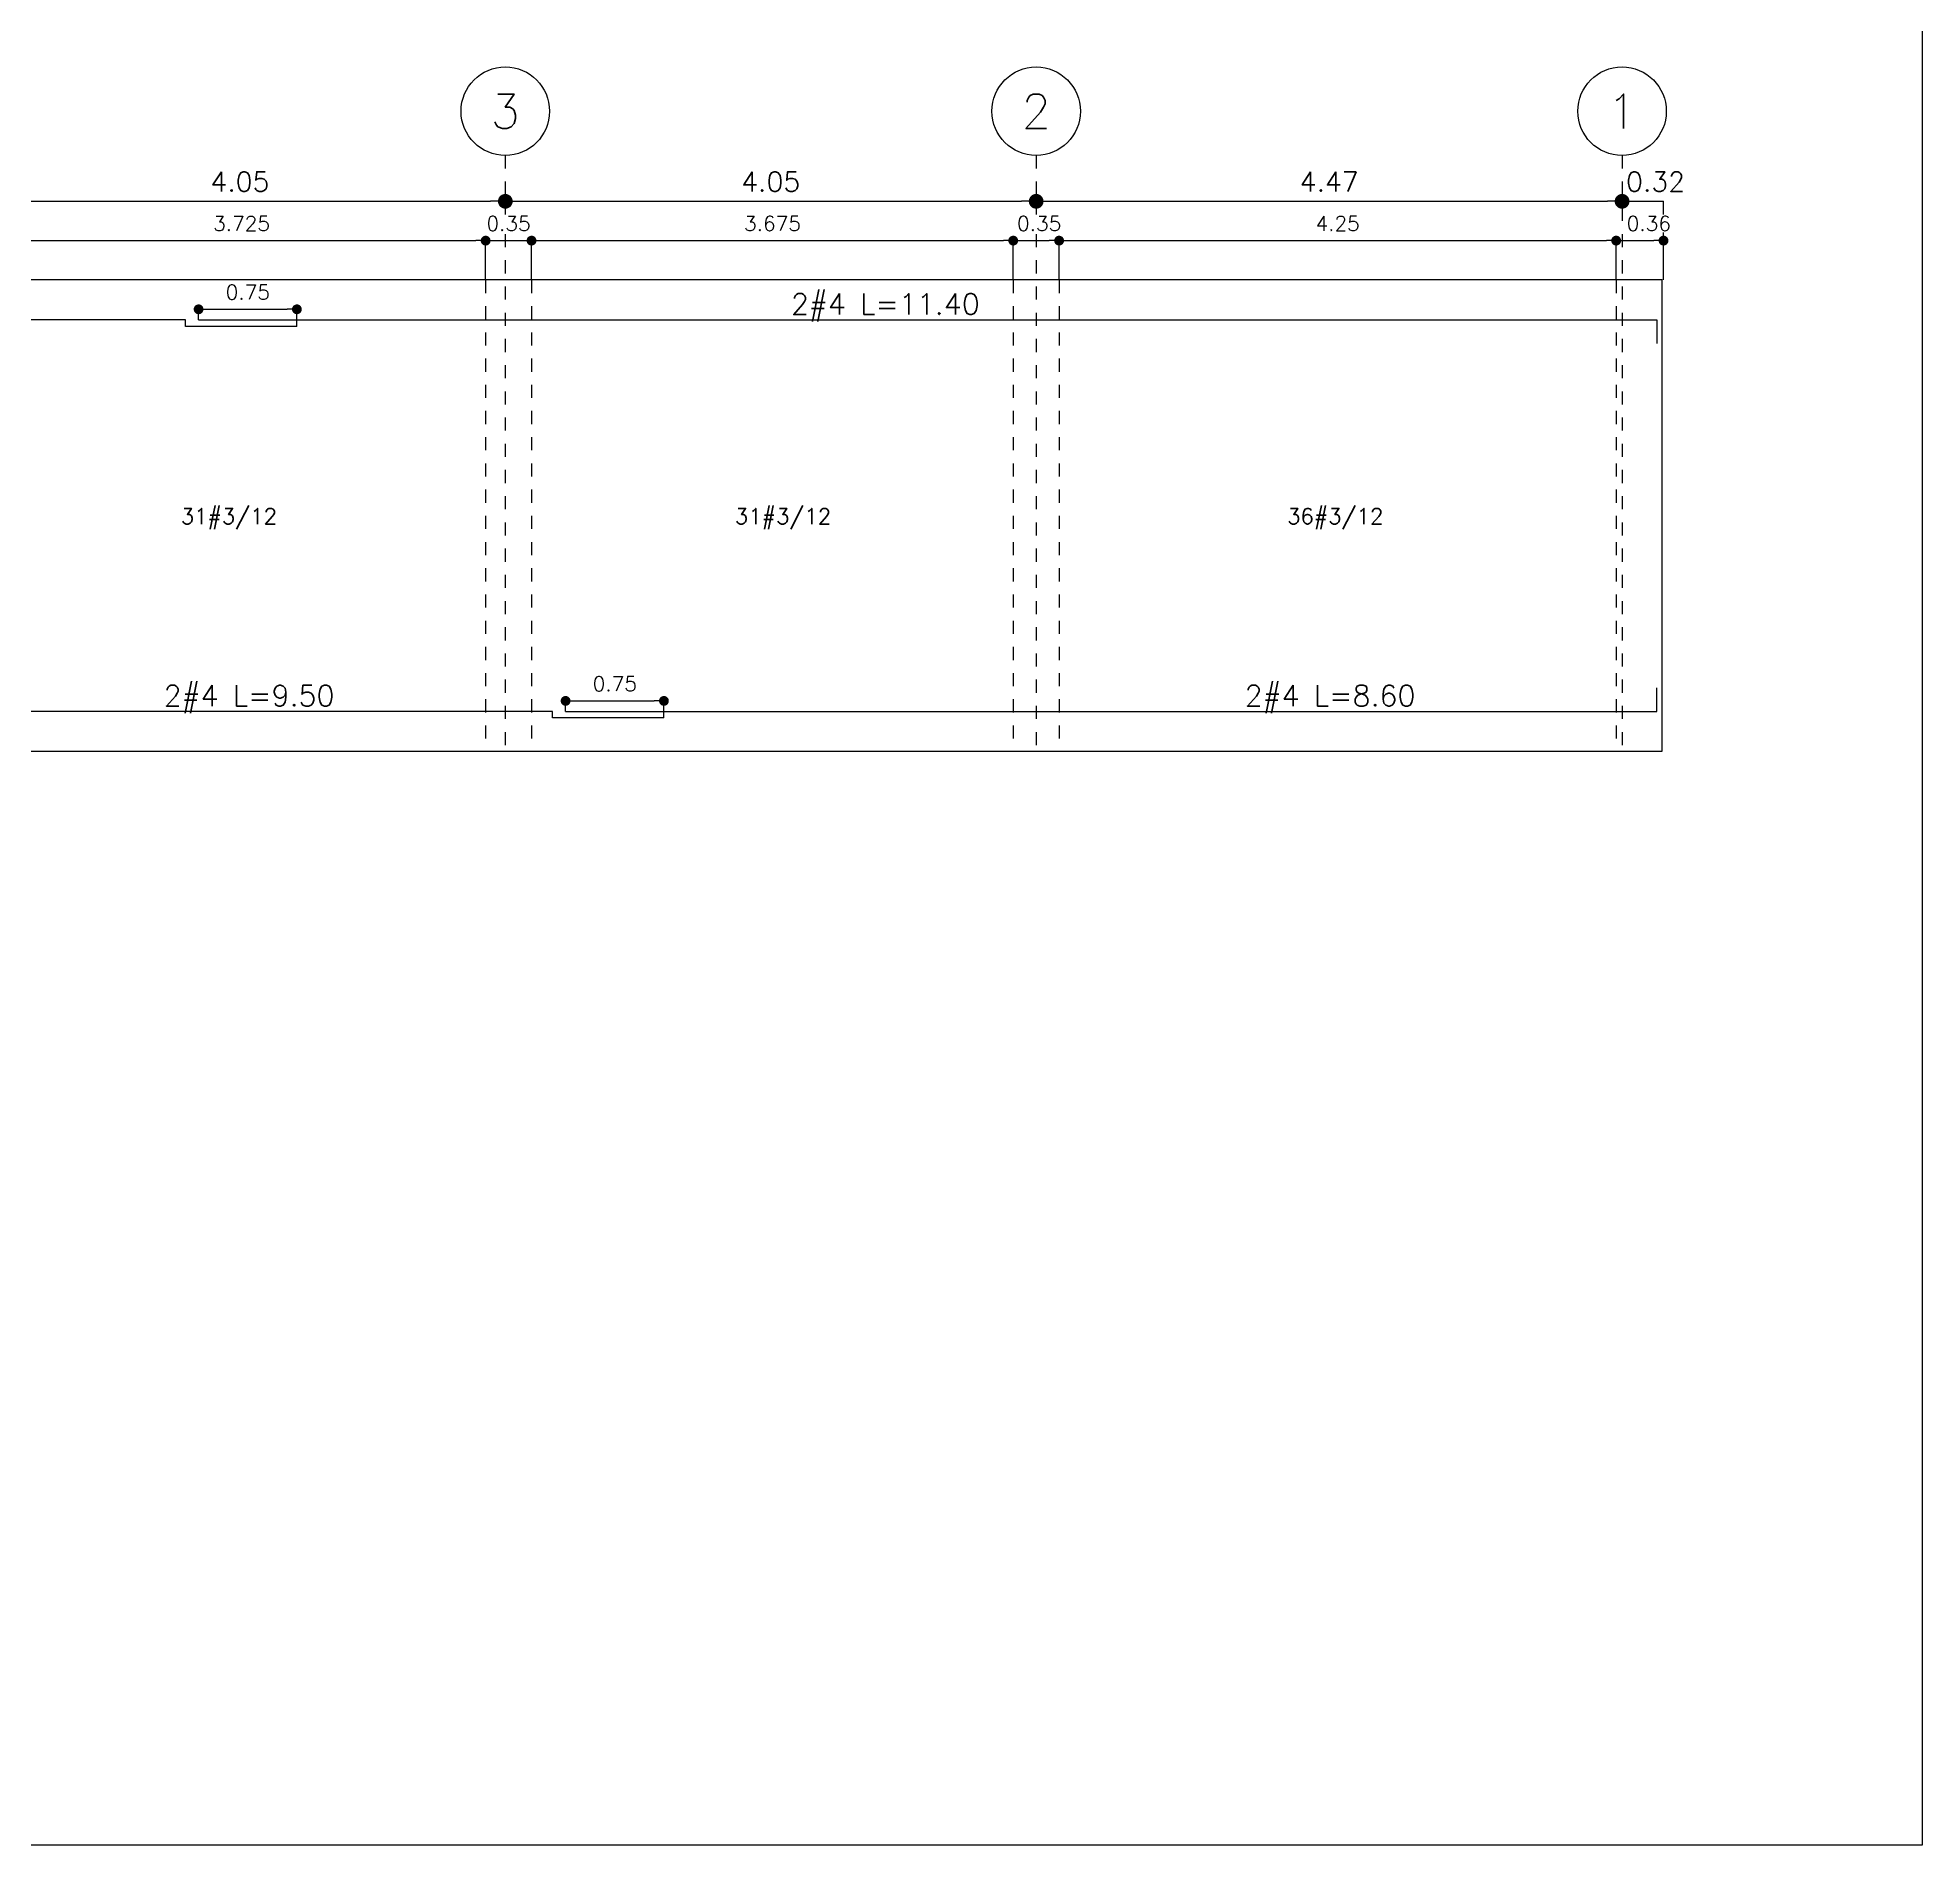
# Model space of a CAD drawing. Header units: millimetres. Extents: x 0 to 212, y -9 to 41.
# Drawn here: x 65.4 to 79.77, y 14.17 to 27.97 of the extents above; entities that cross this region are included whole.
import ezdxf
from ezdxf.enums import TextEntityAlignment as Align

# ---------------------------------------------------------------- set-up
doc = ezdxf.new("R2010")
doc.units = ezdxf.units.MM
doc.header["$LTSCALE"] = 0.01
doc.header["$PDMODE"] = 3
doc.linetypes.add('DASHDOT', pattern=[1, 0.5, -0.25, 0, -0.25])
doc.linetypes.add('DASHED2', pattern=[0.375, 0.25, -0.125])
for name, color, linetype in [('FC_BORDE VIGA', 4, 'Continuous'), ('FC_CIRCULO DE EJES', 3, 'Continuous'), ('FC_COTAS', 1, 'Continuous'), ('FC_COTAS EJES', 1, 'Continuous'), ('FC_EJES', 1, 'DASHDOT'), ('FC_PROYECCION', 6, 'DASHED2'), ('FC_R-175', 5, 'Continuous'), ('FC_R-60', 11, 'Continuous'), ('FC_R-80', 11, 'Continuous'), ('FC_REFUERZO', 5, 'Continuous')]:
    doc.layers.add(name, color=color, linetype=linetype)
doc.layers.add('FC_CAJON VIGAS', color=230, linetype='Continuous', plot=False)
doc.styles.add('FC_TEXT1', font='romans.shx')
doc.styles.get("Standard").update_dxf_attribs({"font": 'romans.shx'})
doc.dimstyles.new('FC_COTAS', dxfattribs={"dimtxt": 0.0015, "dimasz": 0.001, "dimexe": 0, "dimexo": 0, "dimgap": 0.001, "dimtad": 1, "dimtih": 1, "dimtoh": 1, "dimzin": 0, "dimdsep": 46, "dimtxsty": 'FC_TEXT1', "dimblk": 'DOT', "dimcen": 0.09, "dimclrd": 256, "dimclre": 256, "dimclrt": 256, "dimadec": 0, "dimazin": 0, "dimtfac": 1, "dimtix": 1, "dimtmove": 2, "dimatfit": 3, "dimfxl": 1.002, "dimtolj": 1, "dimtzin": 0, "dimlwd": -1, "dimarcsym": 0})
doc.dimstyles.new('FC_COTAS EJES', dxfattribs={"dimtxt": 0.002, "dimasz": 0.0015, "dimexe": 0, "dimexo": 0, "dimgap": 0.001, "dimtad": 1, "dimtih": 1, "dimtoh": 1, "dimzin": 0, "dimdsep": 46, "dimtxsty": 'FC_TEXT1', "dimblk": 'DOT', "dimcen": 0.09, "dimclrd": 256, "dimclre": 256, "dimclrt": 256, "dimadec": 0, "dimazin": 0, "dimtfac": 1, "dimtix": 1, "dimtmove": 2, "dimatfit": 3, "dimfxl": 1.002, "dimtolj": 1, "dimtzin": 0, "dimlwd": -1, "dimarcsym": 0})

# ---------------------------------------------------------------- blocks, each defined once
blk = doc.blocks.new('FC_B_Eje')
at = {"layer": 'FC_CIRCULO DE EJES', "ltscale": 1.5}
blk.add_circle((0, 0), 0.0045, dxfattribs=at)
at = {"ltscale": 1.5, "style": 'FC_TEXT1'}
blk.add_attdef('EJE', text='', height=0.0035, dxfattribs=at).set_placement((0, 0), align=Align.MIDDLE_CENTER)
blk = doc.blocks.new('_Dot')
at = {"color": 0, "linetype": 'ByBlock', "lineweight": -2}
blk.add_line((-0.5, 0), (-1, 0), dxfattribs=at)
at = {"color": 0, "linetype": 'ByBlock', "const_width": 0.5}
blk.add_lwpolyline([(-0.25, 0, 1), (0.25, 0, 1)], format="xyb", close=True, dxfattribs=at)
blk = doc.blocks.new('*D151')
at = {"layer": 'Defpoints', "color": 0, "ltscale": 0.6, "transparency": 16777216}
for p in [(68.814, 26.417), (65.089, 26.117), (68.814, 26.117)]:
    blk.add_point(p, dxfattribs=at)
at = {"layer": 'FC_COTAS', "lineweight": -2, "ltscale": 0.6, "transparency": 16777216}
for p, q in [((65.089, 26.117), (65.089, 26.417)), ((68.814, 26.117), (68.814, 26.417))]:
    blk.add_line(p, q, dxfattribs=at)
at = {"layer": 'FC_COTAS', "ltscale": 0.6, "transparency": 16777216}
blk.add_line((65.164, 26.417), (68.739, 26.417), dxfattribs=at)
at = {"layer": 'FC_COTAS', "ltscale": 0.6, "transparency": 16777216, "xscale": 0.075, "yscale": 0.075, "zscale": 0.075, "rotation": 180}
blk.add_blockref('_Dot', (65.089, 26.417), dxfattribs=at)
at = {"layer": 'FC_COTAS', "ltscale": 0.6, "transparency": 16777216, "xscale": 0.075, "yscale": 0.075, "zscale": 0.075}
blk.add_blockref('_Dot', (68.814, 26.417), dxfattribs=at)
at = {"layer": 'FC_COTAS', "ltscale": 0.6, "transparency": 16777216, "insert": (66.952, 26.548), "char_height": 0.1125, "attachment_point": 5, "style": 'FC_TEXT1'}
blk.add_mtext('\\A1;3.725', dxfattribs=at)
blk = doc.blocks.new('*D152')
at = {"layer": 'Defpoints', "color": 0, "ltscale": 0.6, "transparency": 16777216}
for p in [(72.839, 26.417), (69.164, 26.117), (72.839, 26.117)]:
    blk.add_point(p, dxfattribs=at)
at = {"layer": 'FC_COTAS', "lineweight": -2, "ltscale": 0.6, "transparency": 16777216}
for p, q in [((69.164, 26.117), (69.164, 26.417)), ((72.839, 26.117), (72.839, 26.417))]:
    blk.add_line(p, q, dxfattribs=at)
at = {"layer": 'FC_COTAS', "ltscale": 0.6, "transparency": 16777216}
blk.add_line((69.239, 26.417), (72.764, 26.417), dxfattribs=at)
at = {"layer": 'FC_COTAS', "ltscale": 0.6, "transparency": 16777216, "xscale": 0.075, "yscale": 0.075, "zscale": 0.075, "rotation": 180}
blk.add_blockref('_Dot', (69.164, 26.417), dxfattribs=at)
at = {"layer": 'FC_COTAS', "ltscale": 0.6, "transparency": 16777216, "xscale": 0.075, "yscale": 0.075, "zscale": 0.075}
blk.add_blockref('_Dot', (72.839, 26.417), dxfattribs=at)
at = {"layer": 'FC_COTAS', "ltscale": 0.6, "transparency": 16777216, "insert": (71.002, 26.548), "char_height": 0.1125, "attachment_point": 5, "style": 'FC_TEXT1'}
blk.add_mtext('\\A1;3.675', dxfattribs=at)
blk = doc.blocks.new('*D153')
at = {"layer": 'Defpoints', "color": 0, "ltscale": 0.6, "transparency": 16777216}
for p in [(77.439, 26.417), (73.189, 26.117), (77.439, 26.117)]:
    blk.add_point(p, dxfattribs=at)
at = {"layer": 'FC_COTAS', "lineweight": -2, "ltscale": 0.6, "transparency": 16777216}
for p, q in [((73.189, 26.117), (73.189, 26.417)), ((77.439, 26.117), (77.439, 26.417))]:
    blk.add_line(p, q, dxfattribs=at)
at = {"layer": 'FC_COTAS', "ltscale": 0.6, "transparency": 16777216}
blk.add_line((73.264, 26.417), (77.364, 26.417), dxfattribs=at)
at = {"layer": 'FC_COTAS', "ltscale": 0.6, "transparency": 16777216, "xscale": 0.075, "yscale": 0.075, "zscale": 0.075, "rotation": 180}
blk.add_blockref('_Dot', (73.189, 26.417), dxfattribs=at)
at = {"layer": 'FC_COTAS', "ltscale": 0.6, "transparency": 16777216, "xscale": 0.075, "yscale": 0.075, "zscale": 0.075}
blk.add_blockref('_Dot', (77.439, 26.417), dxfattribs=at)
at = {"layer": 'FC_COTAS', "ltscale": 0.6, "transparency": 16777216, "insert": (75.314, 26.548), "char_height": 0.1125, "attachment_point": 5, "style": 'FC_TEXT1'}
blk.add_mtext('\\A1;4.25', dxfattribs=at)
blk = doc.blocks.new('*D155')
at = {"layer": 'Defpoints', "color": 0, "ltscale": 0.6, "transparency": 16777216}
for p in [(64.914, 26.717), (68.964, 26.717), (68.964, 26.717)]:
    blk.add_point(p, dxfattribs=at)
at = {"layer": 'FC_COTAS EJES', "ltscale": 0.6, "transparency": 16777216}
blk.add_line((65.027, 26.717), (68.852, 26.717), dxfattribs=at)
at = {"layer": 'FC_COTAS EJES', "ltscale": 0.6, "transparency": 16777216, "xscale": 0.1125, "yscale": 0.1125, "zscale": 0.1125, "rotation": 180}
blk.add_blockref('_Dot', (64.914, 26.717), dxfattribs=at)
at = {"layer": 'FC_COTAS EJES', "ltscale": 0.6, "transparency": 16777216, "xscale": 0.1125, "yscale": 0.1125, "zscale": 0.1125}
blk.add_blockref('_Dot', (68.964, 26.717), dxfattribs=at)
at = {"layer": 'FC_COTAS EJES', "ltscale": 0.6, "transparency": 16777216, "insert": (66.939, 26.867), "char_height": 0.15, "attachment_point": 5, "style": 'FC_TEXT1'}
blk.add_mtext('\\A1;4.05', dxfattribs=at)
blk = doc.blocks.new('*D156')
at = {"layer": 'Defpoints', "color": 0, "ltscale": 0.6, "transparency": 16777216}
for p in [(68.964, 26.717), (73.014, 26.717), (73.014, 26.717)]:
    blk.add_point(p, dxfattribs=at)
at = {"layer": 'FC_COTAS EJES', "ltscale": 0.6, "transparency": 16777216}
blk.add_line((69.077, 26.717), (72.902, 26.717), dxfattribs=at)
at = {"layer": 'FC_COTAS EJES', "ltscale": 0.6, "transparency": 16777216, "xscale": 0.1125, "yscale": 0.1125, "zscale": 0.1125, "rotation": 180}
blk.add_blockref('_Dot', (68.964, 26.717), dxfattribs=at)
at = {"layer": 'FC_COTAS EJES', "ltscale": 0.6, "transparency": 16777216, "xscale": 0.1125, "yscale": 0.1125, "zscale": 0.1125}
blk.add_blockref('_Dot', (73.014, 26.717), dxfattribs=at)
at = {"layer": 'FC_COTAS EJES', "ltscale": 0.6, "transparency": 16777216, "insert": (70.989, 26.867), "char_height": 0.15, "attachment_point": 5, "style": 'FC_TEXT1'}
blk.add_mtext('\\A1;4.05', dxfattribs=at)
blk = doc.blocks.new('*D157')
at = {"layer": 'Defpoints', "color": 0, "ltscale": 0.6, "transparency": 16777216}
for p in [(73.014, 26.717), (77.484, 26.717), (77.484, 26.717)]:
    blk.add_point(p, dxfattribs=at)
at = {"layer": 'FC_COTAS EJES', "ltscale": 0.6, "transparency": 16777216}
blk.add_line((73.127, 26.717), (77.372, 26.717), dxfattribs=at)
at = {"layer": 'FC_COTAS EJES', "ltscale": 0.6, "transparency": 16777216, "xscale": 0.1125, "yscale": 0.1125, "zscale": 0.1125, "rotation": 180}
blk.add_blockref('_Dot', (73.014, 26.717), dxfattribs=at)
at = {"layer": 'FC_COTAS EJES', "ltscale": 0.6, "transparency": 16777216, "xscale": 0.1125, "yscale": 0.1125, "zscale": 0.1125}
blk.add_blockref('_Dot', (77.484, 26.717), dxfattribs=at)
at = {"layer": 'FC_COTAS EJES', "ltscale": 0.6, "transparency": 16777216, "insert": (75.249, 26.867), "char_height": 0.15, "attachment_point": 5, "style": 'FC_TEXT1'}
blk.add_mtext('\\A1;4.47', dxfattribs=at)
blk = doc.blocks.new('*D158')
at = {"layer": 'Defpoints', "color": 0, "ltscale": 0.6, "transparency": 16777216}
for p in [(77.484, 26.717), (77.8, 26.717), (77.8, 26.117)]:
    blk.add_point(p, dxfattribs=at)
at = {"layer": 'FC_COTAS EJES', "ltscale": 0.6, "transparency": 16777216}
blk.add_line((77.484, 26.717), (77.8, 26.717), dxfattribs=at)
at = {"layer": 'FC_COTAS EJES', "lineweight": -2, "ltscale": 0.6, "transparency": 16777216}
blk.add_line((77.8, 26.117), (77.8, 26.717), dxfattribs=at)
at = {"layer": 'FC_COTAS EJES', "ltscale": 0.6, "transparency": 16777216, "insert": (77.739, 26.867), "char_height": 0.15, "attachment_point": 5, "style": 'FC_TEXT1'}
blk.add_mtext('\\A1;0.32', dxfattribs=at)
blk = doc.blocks.new('*D160')
at = {"layer": 'Defpoints', "color": 0, "ltscale": 0.6, "transparency": 16777216}
for p in [(68.814, 26.117), (69.164, 26.117)]:
    blk.add_point(p, dxfattribs=at)
at = {"layer": 'FC_COTAS', "lineweight": -2, "ltscale": 0.6, "transparency": 16777216}
for p, q in [((68.814, 26.117), (68.814, 26.417)), ((69.164, 26.117), (69.164, 26.417))]:
    blk.add_line(p, q, dxfattribs=at)
at = {"layer": 'FC_COTAS', "ltscale": 0.6, "transparency": 16777216}
blk.add_line((68.814, 26.417), (69.164, 26.417), dxfattribs=at)
at = {"layer": 'FC_COTAS', "ltscale": 0.6, "transparency": 16777216, "insert": (68.989, 26.548), "char_height": 0.1125, "attachment_point": 5, "style": 'FC_TEXT1', "bg_fill": 3, "box_fill_scale": 1.1, "bg_fill_color": 256, "bg_fill_true_color": 13158600, "bg_fill_transparency": 0}
blk.add_mtext('\\A1;0.35', dxfattribs=at)
at = {"layer": 'Defpoints', "color": 0, "ltscale": 0.6, "transparency": 16777216}
blk.add_point((69.164, 26.417), dxfattribs=at)
blk = doc.blocks.new('*D161')
at = {"layer": 'Defpoints', "color": 0, "ltscale": 0.6, "transparency": 16777216}
for p in [(72.839, 26.117), (73.189, 26.117)]:
    blk.add_point(p, dxfattribs=at)
at = {"layer": 'FC_COTAS', "lineweight": -2, "ltscale": 0.6, "transparency": 16777216}
for p, q in [((72.839, 26.117), (72.839, 26.417)), ((73.189, 26.117), (73.189, 26.417))]:
    blk.add_line(p, q, dxfattribs=at)
at = {"layer": 'FC_COTAS', "ltscale": 0.6, "transparency": 16777216}
blk.add_line((72.914, 26.417), (73.114, 26.417), dxfattribs=at)
at = {"layer": 'FC_COTAS', "ltscale": 0.6, "transparency": 16777216, "insert": (73.037, 26.548), "char_height": 0.1125, "attachment_point": 5, "style": 'FC_TEXT1', "bg_fill": 3, "box_fill_scale": 1.1, "bg_fill_color": 256, "bg_fill_true_color": 13158600, "bg_fill_transparency": 0}
blk.add_mtext('\\A1;0.35', dxfattribs=at)
at = {"layer": 'Defpoints', "color": 0, "ltscale": 0.6, "transparency": 16777216}
blk.add_point((73.189, 26.417), dxfattribs=at)
at = {"layer": 'FC_COTAS', "ltscale": 0.6, "transparency": 16777216, "xscale": 0.075, "yscale": 0.075, "zscale": 0.075, "rotation": 180}
blk.add_blockref('_Dot', (72.839, 26.417), dxfattribs=at)
at = {"layer": 'FC_COTAS', "ltscale": 0.6, "transparency": 16777216, "xscale": 0.075, "yscale": 0.075, "zscale": 0.075}
blk.add_blockref('_Dot', (73.189, 26.417), dxfattribs=at)
blk = doc.blocks.new('*D162')
at = {"layer": 'Defpoints', "color": 0, "ltscale": 0.6, "transparency": 16777216}
for p in [(77.439, 26.117), (77.8, 26.117)]:
    blk.add_point(p, dxfattribs=at)
at = {"layer": 'FC_COTAS', "lineweight": -2, "ltscale": 0.6, "transparency": 16777216}
for p, q in [((77.439, 26.117), (77.439, 26.417)), ((77.8, 26.117), (77.8, 26.417))]:
    blk.add_line(p, q, dxfattribs=at)
at = {"layer": 'FC_COTAS', "ltscale": 0.6, "transparency": 16777216}
blk.add_line((77.514, 26.417), (77.725, 26.417), dxfattribs=at)
at = {"layer": 'FC_COTAS', "ltscale": 0.6, "transparency": 16777216, "insert": (77.688, 26.548), "char_height": 0.1125, "attachment_point": 5, "style": 'FC_TEXT1', "bg_fill": 3, "box_fill_scale": 1.1, "bg_fill_color": 256, "bg_fill_true_color": 13158600, "bg_fill_transparency": 0}
blk.add_mtext('\\A1;0.36', dxfattribs=at)
at = {"layer": 'Defpoints', "color": 0, "ltscale": 0.6, "transparency": 16777216}
blk.add_point((77.8, 26.417), dxfattribs=at)
at = {"layer": 'FC_COTAS', "ltscale": 0.6, "transparency": 16777216, "xscale": 0.075, "yscale": 0.075, "zscale": 0.075, "rotation": 180}
blk.add_blockref('_Dot', (77.439, 26.417), dxfattribs=at)
at = {"layer": 'FC_COTAS', "ltscale": 0.6, "transparency": 16777216, "xscale": 0.075, "yscale": 0.075, "zscale": 0.075}
blk.add_blockref('_Dot', (77.8, 26.417), dxfattribs=at)
blk = doc.blocks.new('*D165')
at = {"layer": 'Defpoints', "color": 0, "ltscale": 0.6, "transparency": 16777216}
for p in [(67.374, 25.893), (66.624, 25.813), (67.374, 25.763)]:
    blk.add_point(p, dxfattribs=at)
at = {"layer": 'FC_COTAS EJES', "lineweight": -2, "ltscale": 0.6, "transparency": 16777216}
for p, q in [((66.624, 25.813), (66.624, 25.893)), ((67.374, 25.763), (67.374, 25.893))]:
    blk.add_line(p, q, dxfattribs=at)
at = {"layer": 'FC_COTAS EJES', "ltscale": 0.6, "transparency": 16777216}
blk.add_line((66.699, 25.893), (67.299, 25.893), dxfattribs=at)
at = {"layer": 'FC_COTAS EJES', "ltscale": 0.6, "transparency": 16777216, "xscale": 0.075, "yscale": 0.075, "zscale": 0.075, "rotation": 180}
blk.add_blockref('_Dot', (66.624, 25.893), dxfattribs=at)
at = {"layer": 'FC_COTAS EJES', "ltscale": 0.6, "transparency": 16777216, "xscale": 0.075, "yscale": 0.075, "zscale": 0.075}
blk.add_blockref('_Dot', (67.374, 25.893), dxfattribs=at)
at = {"layer": 'FC_COTAS EJES', "ltscale": 0.6, "transparency": 16777216, "insert": (66.999, 26.024), "char_height": 0.1125, "attachment_point": 5, "style": 'FC_TEXT1'}
blk.add_mtext('\\A1;0.75', dxfattribs=at)
blk = doc.blocks.new('*D166')
at = {"layer": 'Defpoints', "color": 0, "ltscale": 0.6, "transparency": 16777216}
for p in [(70.174, 22.905), (69.424, 22.825), (70.174, 22.775)]:
    blk.add_point(p, dxfattribs=at)
at = {"layer": 'FC_COTAS EJES', "lineweight": -2, "ltscale": 0.6, "transparency": 16777216}
for p, q in [((69.424, 22.825), (69.424, 22.905)), ((70.174, 22.775), (70.174, 22.905))]:
    blk.add_line(p, q, dxfattribs=at)
at = {"layer": 'FC_COTAS EJES', "ltscale": 0.6, "transparency": 16777216}
blk.add_line((69.499, 22.905), (70.099, 22.905), dxfattribs=at)
at = {"layer": 'FC_COTAS EJES', "ltscale": 0.6, "transparency": 16777216, "xscale": 0.075, "yscale": 0.075, "zscale": 0.075, "rotation": 180}
blk.add_blockref('_Dot', (69.424, 22.905), dxfattribs=at)
at = {"layer": 'FC_COTAS EJES', "ltscale": 0.6, "transparency": 16777216, "xscale": 0.075, "yscale": 0.075, "zscale": 0.075}
blk.add_blockref('_Dot', (70.174, 22.905), dxfattribs=at)
at = {"layer": 'FC_COTAS EJES', "ltscale": 0.6, "transparency": 16777216, "insert": (69.799, 23.036), "char_height": 0.1125, "attachment_point": 5, "style": 'FC_TEXT1'}
blk.add_mtext('\\A1;0.75', dxfattribs=at)

msp = doc.modelspace()

# ---------------------------------------------------------------- linework, layer by layer
at = {"layer": 'FC_BORDE VIGA'}
msp.add_lwpolyline([(58.154, 22.5211), (77.7888, 22.5211), (77.7888, 26.1171), (58.154, 26.1171)], close=True, dxfattribs=at)
at = {"layer": 'FC_CAJON VIGAS', "ltscale": 0.6}
msp.add_lwpolyline([(23.5647, 36.5222), (79.7744, 36.5222), (79.7744, 14.1729), (23.5647, 14.1729)], close=True, dxfattribs=at)
at = {"layer": 'FC_EJES', "ltscale": 0.6}
for points in [[(68.964, 27.0671), (68.964, 22.5211)], [(73.014, 27.0671), (73.014, 22.5211)], [(77.484, 27.0671), (77.484, 22.5211)]]:
    msp.add_lwpolyline(points, dxfattribs=at)
at = {"layer": 'FC_PROYECCION', "ltscale": 0.6}
for points in [[(68.814, 26.1171), (68.814, 22.5211)], [(69.164, 26.1171), (69.164, 22.5211)], [(72.839, 26.1171), (72.839, 22.5211)], [(73.189, 26.1171), (73.189, 22.5211)], [(77.4393, 26.1171), (77.4393, 22.5211)]]:
    msp.add_lwpolyline(points, dxfattribs=at)
at = {"layer": 'FC_REFUERZO'}
for points in [[(67.374, 25.7631), (66.524, 25.7631), (66.524, 25.8131), (60.854, 25.8131), (60.854, 25.6331)], [(66.624, 25.8131), (77.7496, 25.8131), (77.7496, 25.6331)], [(70.174, 22.7751), (69.324, 22.7751), (69.324, 22.8251), (60.854, 22.8251), (60.854, 23.0051)], [(69.424, 22.8251), (77.7496, 22.8251), (77.7496, 23.0051)]]:
    msp.add_lwpolyline(points, dxfattribs=at)

# ---------------------------------------------------------------- block references
at = {"layer": 'FC_R-175'}
ref = msp.add_blockref('FC_B_Eje', (68.964, 27.4046), dxfattribs=dict(at, xscale=75, yscale=75, zscale=75))
ref.add_attrib('EJE', '3', dxfattribs={"layer": '0', "color": 0, "ltscale": 1.5, "height": 0.2625, "style": 'FC_TEXT1'}).set_placement((68.964, 27.4046), align=Align.MIDDLE_CENTER)
ref = msp.add_blockref('FC_B_Eje', (73.014, 27.4046), dxfattribs=dict(at, xscale=75, yscale=75, zscale=75))
ref.add_attrib('EJE', '2', dxfattribs={"layer": '0', "color": 0, "ltscale": 1.5, "height": 0.2625, "style": 'FC_TEXT1'}).set_placement((73.014, 27.4046), align=Align.MIDDLE_CENTER)
ref = msp.add_blockref('FC_B_Eje', (77.484, 27.4046), dxfattribs=dict(at, xscale=75, yscale=75, zscale=75))
ref.add_attrib('EJE', '1', dxfattribs={"layer": '0', "color": 0, "ltscale": 1.5, "height": 0.2625, "style": 'FC_TEXT1'}).set_placement((77.484, 27.4046), align=Align.MIDDLE_CENTER)

# ---------------------------------------------------------------- texts
at = {"layer": 'FC_R-60'}
for s, p in [('31#3/12', (66.8548, 24.2543)), ('31#3/12', (71.0829, 24.2543)), ('36#3/12', (75.2953, 24.2543))]:
    msp.add_text(s, height=0.12, dxfattribs=at).set_placement(p, align=Align.CENTER)
at = {"layer": 'FC_R-80'}
for s, p in [('2#4 L=11.40', (71.8633, 25.853)), ('2#4 L=9.50', (67.009, 22.865)), ('2#4 L=8.60', (75.2561, 22.865))]:
    msp.add_text(s, height=0.16, dxfattribs=at).set_placement(p, align=Align.CENTER)

# ---------------------------------------------------------------- dimensions: what is measured, and where the dimension line sits
at = {"layer": 'FC_COTAS', "ltscale": 0.6}
for base, p1, p2, override, picture, middle in [((68.814, 26.4171), (65.089, 26.1171), (68.814, 26.1171), {"dimscale": 0, "dimdec": 3, "dimtix": 1, "dimtofl": 1, "dimtmove": 2, "dimatfit": 3}, '*D151', (66.9515, 26.5483)), ((72.839, 26.4171), (69.164, 26.1171), (72.839, 26.1171), {"dimscale": 0, "dimdec": 3, "dimtix": 1, "dimtofl": 1, "dimtmove": 2, "dimatfit": 3}, '*D152', (71.0015, 26.5483)), ((77.4393, 26.4171), (73.189, 26.1171), (77.4393, 26.1171), {"dimscale": 0, "dimtix": 1, "dimtofl": 1, "dimtmove": 2, "dimatfit": 3}, '*D153', (75.3142, 26.5483))]:
    dim = msp.add_linear_dim(base=base, p1=p1, p2=p2, dimstyle='FC_COTAS', override=override, dxfattribs=at)
    dim.commit()
    dim.dimension.update_dxf_attribs({"geometry": picture, "text_midpoint": middle})
at = {"layer": 'FC_COTAS EJES', "ltscale": 0.6}
for base, p1, p2, dimstyle, picture, middle in [((68.964, 26.7171), (64.914, 26.7171), (68.964, 26.7171), 'FC_COTAS EJES', '*D155', (66.939, 26.8671)), ((73.014, 26.7171), (68.964, 26.7171), (73.014, 26.7171), 'FC_COTAS EJES', '*D156', (70.989, 26.8671)), ((77.484, 26.7171), (73.014, 26.7171), (77.484, 26.7171), 'FC_COTAS EJES', '*D157', (75.249, 26.8671)), ((67.374, 25.8932), (66.624, 25.8131), (67.374, 25.7631), 'FC_COTAS', '*D165', (66.999, 26.0244)), ((70.174, 22.9052), (69.424, 22.8251), (70.174, 22.7751), 'FC_COTAS', '*D166', (69.799, 23.0364))]:
    dim = msp.add_linear_dim(base=base, p1=p1, p2=p2, dimstyle=dimstyle, override={"dimscale": 0, "dimtix": 1, "dimtofl": 1, "dimtmove": 2, "dimatfit": 3}, dxfattribs=at)
    dim.commit()
    dim.dimension.update_dxf_attribs({"geometry": picture, "text_midpoint": middle})
dim = msp.add_linear_dim(base=(77.7996, 26.7171), p1=(77.484, 26.7171), p2=(77.7996, 26.1171), dimstyle='FC_COTAS EJES', override={"dimscale": 0, "dimtix": 1, "dimtofl": 1, "dimtmove": 2, "dimatfit": 3}, dxfattribs=at)
dim.commit()
dim.dimension.update_dxf_attribs({"geometry": '*D158', "text_midpoint": (77.7392, 26.8671), "dimtype": 128})

# ---------------------------------------------------------------- next in the draw order: dimensions: what is measured, and where the dimension line sits
at = {"layer": 'FC_COTAS', "ltscale": 0.6}
dim = msp.add_linear_dim(base=(69.164, 26.4171), p1=(68.814, 26.1171), p2=(69.164, 26.1171), dimstyle='FC_COTAS', override={"dimscale": 0, "dimtix": 1, "dimtofl": 1, "dimtmove": 2, "dimatfit": 3, "dimtfill": 1}, dxfattribs=at)
dim.commit()
dim.dimension.update_dxf_attribs({"geometry": '*D160', "text_midpoint": (68.989, 26.5483)})
for base, p1, p2, picture, middle in [((73.189, 26.4171), (72.839, 26.1171), (73.189, 26.1171), '*D161', (73.0373, 26.5483)), ((77.7996, 26.4171), (77.4393, 26.1171), (77.7996, 26.1171), '*D162', (77.6877, 26.5483))]:
    dim = msp.add_linear_dim(base=base, p1=p1, p2=p2, dimstyle='FC_COTAS', override={"dimscale": 0, "dimtix": 1, "dimtofl": 1, "dimtmove": 2, "dimatfit": 3, "dimtfill": 1}, dxfattribs=at)
    dim.commit()
    dim.dimension.update_dxf_attribs({"geometry": picture, "text_midpoint": middle, "dimtype": 128})

doc.saveas('drawing.dxf')
